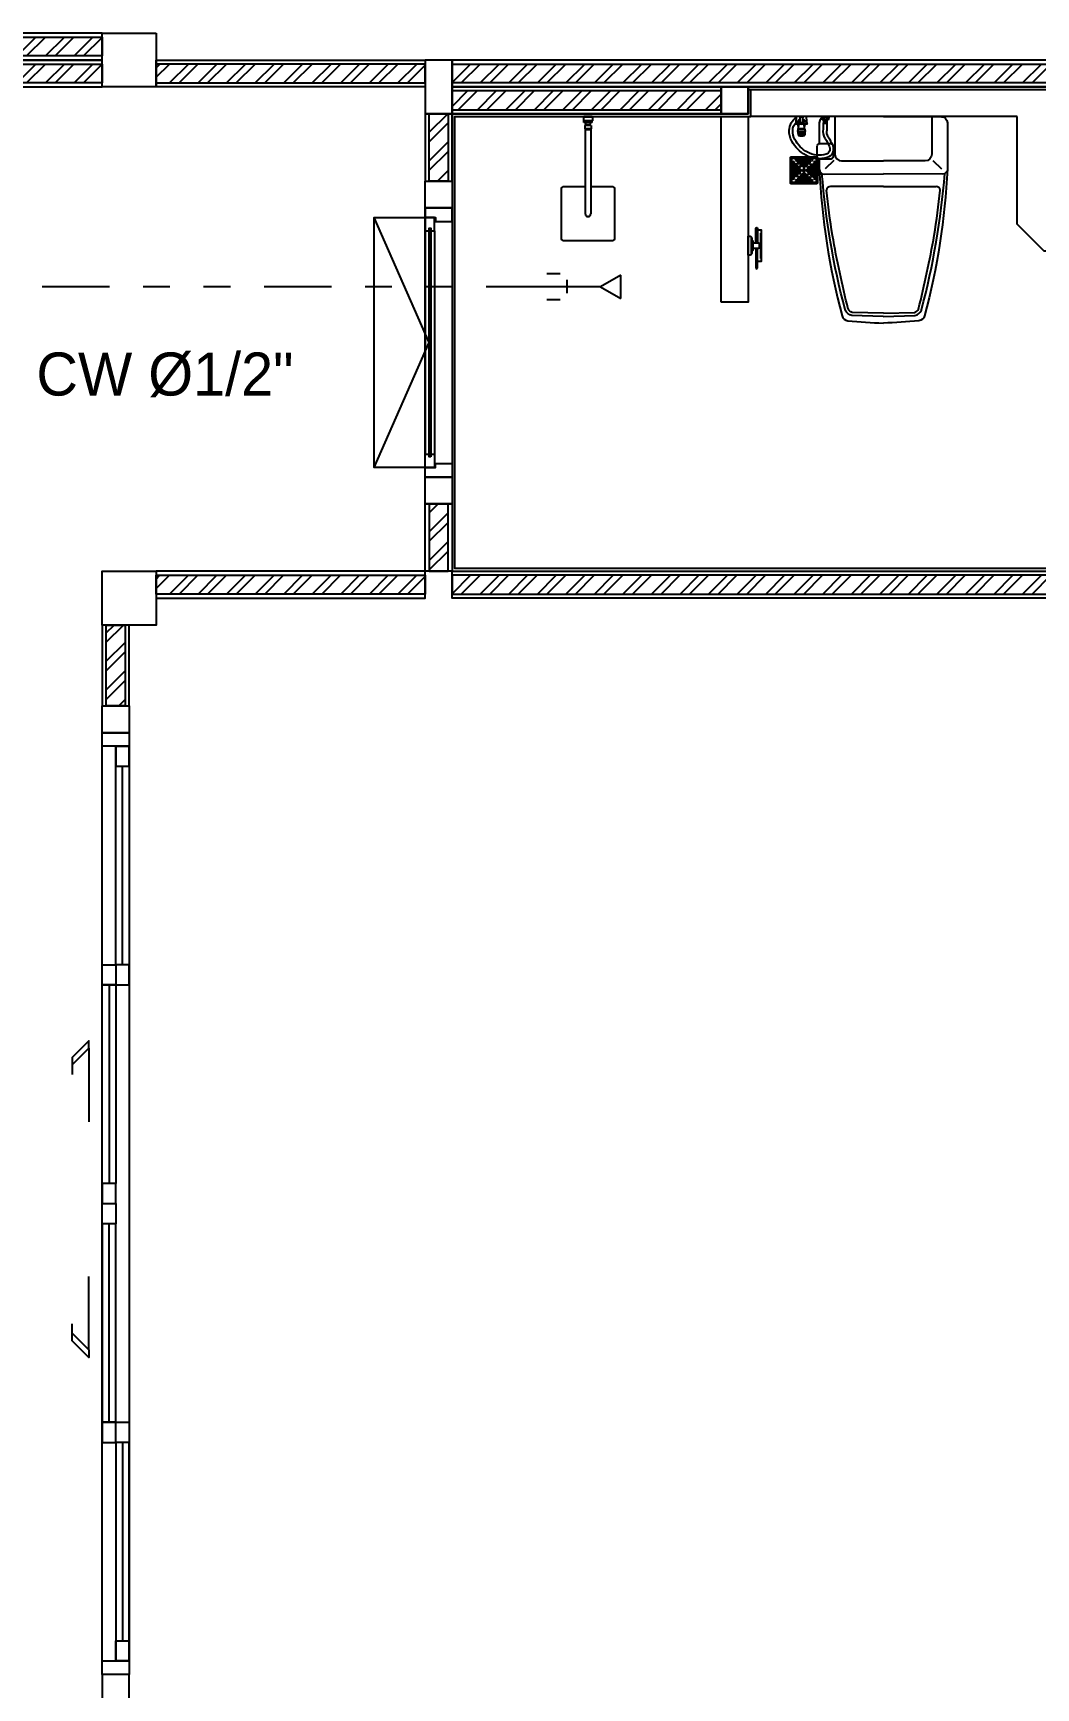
# Model space of a CAD drawing. Header units: inches. Extents: x -1366 to 1207, y -585 to 2554.
# Drawn here: x 724.89 to 728.62, y 2026.58 to 2032.73 of the extents above; entities that cross this region are included whole.
import ezdxf
from ezdxf.enums import TextEntityAlignment as Align

# ---------------------------------------------------------------- set-up
doc = ezdxf.new("R2010")
doc.units = ezdxf.units.IN
doc.header["$MEASUREMENT"] = 0
doc.linetypes.add('DIVIDE2', pattern=[0.625, 0.25, -0.125, 0, -0.125, 0, -0.125])
doc.layers.get('0').update_dxf_attribs({"linetype": 'CONTINUOUS'})
for name, color, linetype in [('COLD WATER PIPE', 3, 'DIVIDE2'), ('COLM', 3, 'CONTINUOUS'), ('Counter', 6, 'CONTINUOUS'), ('SANITARY', 9, 'CONTINUOUS'), ('SN - Sanitary', 144, 'CONTINUOUS'), ('TEXT', 4, 'CONTINUOUS'), ('WALL', 7, 'CONTINUOUS'), ('Wall-1', 6, 'CONTINUOUS'), ('Wall-Tile', 4, 'CONTINUOUS'), ('WALL_HATC', 251, 'CONTINUOUS'), ('WC-DET', 8, 'CONTINUOUS'), ('WC-DET1', 15, 'CONTINUOUS'), ('WC-DET2', 15, 'CONTINUOUS'), ('WC-OUT', 9, 'CONTINUOUS'), ('WC-OUTL', 7, 'CONTINUOUS'), ('WC-SERIAL', 4, 'CONTINUOUS'), ('wind', 7, 'CONTINUOUS')]:
    doc.layers.add(name, color=color, linetype=linetype)
doc.styles.get("Standard").update_dxf_attribs({"font": 'CordiaUPC.ttf'})
doc.styles.add('THAIWIN', font='CordiaUPC.ttf')
pattern_1 = [(224.9969445753096, (710.7676318708225, 2044.94408162449), (0.0530301804106213, -0.053035836616546), []), (224.9969445753096, (710.7322765318727, 2044.944083509892), (0.0530301804106213, -0.053035836616546), [])]

# ---------------------------------------------------------------- blocks, each defined once
blk = doc.blocks.new('VRH_FUVHU-W002AS_100 x100')
at = {"layer": 'SN - Sanitary'}
for points in [[(-48, -50), (48, -50, 0.414213562373095), (50, -48), (50, 48, 0.414213562373095), (48, 50), (-48, 50, 0.414213562373095), (-50, 48), (-50, -48, 0.414213562373095)], [(-40, -47), (40, -47, 0.414213562373095), (47, -40), (47, 40, 0.414213562373095), (40, 47), (-40.00000000000001, 47, 0.414213562373095), (-47.00000000000001, 40), (-47, -40, 0.414213562373095)], [(-40, -45), (40, -45, 0.414213562373095), (45, -40), (45, 40, 0.414213562373095), (40, 45), (-40.00000000000001, 45, 0.414213562373095), (-45.00000000000001, 40), (-45, -40, 0.414213562373095)], [(-27.16785456634489, 17.49613179034714, 0.9999999999999999), (-27.16785456634489, 22.76647637825772), (-37.97569062614775, 22.76647637825772, 0.9999999999999999), (-37.97569062614775, 17.49613179034714)], [(-16.97573283329211, 7.522825035663573, 0.9999999999999999), (-16.97573283329211, 12.79316962357416), (-37.97569062614775, 12.79316962357416, 0.9999999999999999), (-37.97569062614775, 7.522825035663573)], [(-10.83381712265373, -2.635172293955293, 0.9999999999999999), (-10.83381712265373, 2.635172293955293), (-37.97569062614775, 2.635172293955293, 0.9999999999999999), (-37.97569062614775, -2.635172293955293)], [(-17.49613179034714, 27.16785456634489, -0.9999999999999999), (-22.76647637825772, 27.16785456634483), (-22.76647637825772, 37.9756906261477, -0.9999999999999999), (-17.49613179034714, 37.97569062614775)], [(-7.522825035663573, 16.97573283329206, -0.9999999999999999), (-12.79316962357416, 16.97573283329206), (-12.79316962357416, 37.97569062614775, -0.9999999999999999), (-7.522825035663573, 37.97569062614775)], [(2.635172293955293, 10.83381712265373, -0.9999999999999999), (-2.635172293955293, 10.83381712265367), (-2.635172293955293, 37.97569062614775, -0.9999999999999999), (2.635172293955293, 37.97569062614775)], [(7.522825035663573, 16.97573283329206, 0.9999999999999999), (12.79316962357416, 16.97573283329206), (12.79316962357416, 37.97569062614775, 0.9999999999999999), (7.522825035663573, 37.97569062614775)], [(10.83381712265373, -2.635172293955293, -0.9999999999999999), (10.83381712265373, 2.635172293955293), (37.97569062614775, 2.635172293955293, -0.9999999999999999), (37.97569062614775, -2.635172293955293)], [(16.97573283329211, 7.522825035663573, -0.9999999999999999), (16.97573283329211, 12.79316962357416), (37.97569062614775, 12.79316962357416, -0.9999999999999999), (37.97569062614775, 7.522825035663573)], [(17.49613179034714, 27.16785456634489, 0.9999999999999999), (22.76647637825772, 27.16785456634483), (22.76647637825772, 37.9756906261477, 0.9999999999999999), (17.49613179034714, 37.97569062614775)], [(27.16785456634489, 17.49613179034714, -0.9999999999999999), (27.16785456634489, 22.76647637825772), (37.97569062614775, 22.76647637825772, -0.9999999999999999), (37.97569062614775, 17.49613179034714)], [(-16.97573283329211, -7.522825035663573, -0.9999999999999999), (-16.97573283329211, -12.79316962357416), (-37.97569062614775, -12.79316962357416, -0.9999999999999999), (-37.97569062614775, -7.522825035663573)], [(-27.16785456634489, -17.49613179034714, -0.9999999999999999), (-27.16785456634489, -22.76647637825772), (-37.97569062614775, -22.76647637825772, -0.9999999999999999), (-37.97569062614775, -17.49613179034714)], [(-17.49613179034714, -27.16785456634489, 0.9999999999999999), (-22.76647637825772, -27.16785456634483), (-22.76647637825772, -37.9756906261477, 0.9999999999999999), (-17.49613179034714, -37.97569062614775)], [(-7.522825035663573, -16.97573283329206, 0.9999999999999999), (-12.79316962357416, -16.97573283329206), (-12.79316962357416, -37.97569062614775, 0.9999999999999999), (-7.522825035663573, -37.97569062614775)], [(2.635172293955293, -10.83381712265373, 0.9999999999999999), (-2.635172293955293, -10.83381712265367), (-2.635172293955293, -37.97569062614775, 0.9999999999999999), (2.635172293955293, -37.97569062614775)], [(7.522825035663573, -16.97573283329206, -0.9999999999999999), (12.79316962357416, -16.97573283329206), (12.79316962357416, -37.97569062614775, -0.9999999999999999), (7.522825035663573, -37.97569062614775)], [(16.97573283329211, -7.522825035663573, 0.9999999999999999), (16.97573283329211, -12.79316962357416), (37.97569062614775, -12.79316962357416, 0.9999999999999999), (37.97569062614775, -7.522825035663573)], [(17.49613179034714, -27.16785456634489, -0.9999999999999999), (22.76647637825772, -27.16785456634483), (22.76647637825772, -37.9756906261477, -0.9999999999999999), (17.49613179034714, -37.97569062614775)], [(27.16785456634489, -17.49613179034714, 0.9999999999999999), (27.16785456634489, -22.76647637825772), (37.97569062614775, -22.76647637825772, 0.9999999999999999), (37.97569062614775, -17.49613179034714)]]:
    blk.add_lwpolyline(points, format="xyb", close=True, dxfattribs=at)
for points in [[(-47, 40), (-45, 40)], [(-40.00000000000003, 47.00000000000006), (-40, 45.00000000000006)], [(2.01506858167204, 0), (-2.01506858167204, 0)], [(0, -2.01506858167204), (0, 2.01506858167204)], [(40.00000000000003, 47.00000000000006), (40, 45.00000000000006)], [(47, 40), (45, 40)], [(-47, -40), (-45, -40)], [(-40.00000000000003, -47.00000000000003), (-40, -45.00000000000006)], [(40.00000000000003, -47.00000000000003), (40, -45.00000000000006)], [(47, -40), (45, -40)]]:
    blk.add_lwpolyline(points, dxfattribs=at)
for centre, radius in [((-37.97569062614775, 30.00503489224138), 2.635172293955293), ((-30.00503489224138, 37.9756906261477), 2.635172293955293), ((0, 0), 5), ((0, 0), 4), ((30.00503489224138, 37.9756906261477), 2.635172293955293), ((37.97569062614775, 30.00503489224138), 2.635172293955293), ((-37.97569062614775, -30.00503489224138), 2.635172293955293), ((-30.00503489224138, -37.9756906261477), 2.635172293955293), ((30.00503489224138, -37.9756906261477), 2.635172293955293), ((37.97569062614775, -30.00503489224138), 2.635172293955293)]:
    blk.add_circle(centre, radius, dxfattribs=at)
for radius, start, end in [(40.61086292010305, 161.7373567135768, 168.312082013999), (38.90313067597299, 176.3225545661898, 183.6774454338102), (38.90313067597299, 160.801204745155, 168.8398013347606), (40.61086292010305, 145.9026527357768, 154.4801394687375), (35.78999019699813, 175.7775623042276, 184.2224376957724), (35.78999019699813, 159.0562613620572, 167.8663050888454), (38.90313067597299, 144.1822179730475, 153.273263614967), (32.79759380335099, 175.3915164201233, 184.6084835798767), (32.79759380335099, 157.0415012095444, 166.7399426503392), (35.78999019699813, 140.4974208736841, 150.7346185988268), (30.8143920969319, 175.0942115084797, 184.9057884915203), (30.8143920969319, 155.4700622605629, 165.8693686201399), (32.79759380335099, 139.2774614797646, 147.7606173798623), (40.61086292010305, 115.5198605312625, 124.0973472642219), (38.90313067597299, 116.7267363850329, 125.8177820269512), (35.78999019699813, 119.2653814011738, 129.5025791263159), (32.79759380335099, 122.2393826201363, 130.7225385202378), (38.90313067597299, 101.160198665241, 109.1987952548455), (35.78999019699813, 102.1336949111558, 110.9437386379434), (32.79759380335099, 103.260057349662, 112.9584987904541), (30.8143920969319, 104.1306313798617, 114.5299377394349), (40.61086292010305, 101.6879179859994, 108.2626432864232), (35.78999019699813, 85.77756230422611, 94.22243769577389), (32.79759380335099, 85.39151642012311, 94.60848357987689), (30.8143920969319, 85.09421150847987, 94.90578849152014), (38.90313067597299, 86.32255456619133, 93.67744543380869), (35.78999019699813, 69.05626136205657, 77.86630508884417), (32.79759380335099, 67.04150120954591, 76.73994265033804), (30.8143920969319, 65.47006226056509, 75.8693686201383), (38.90313067597299, 70.80120474515454, 78.83980133475904), (40.61086292010305, 71.73735671357684, 78.31208201400062), (40.61086292010305, 55.9026527357781, 64.48013946873748), (38.90313067597299, 54.18221797304879, 63.27326361496705), (35.78999019699813, 50.49742087368411, 60.73461859882617), (32.79759380335099, 49.27746147976224, 57.7606173798637), (32.79759380335099, 32.23938262013767, 40.72253852023547), (35.78999019699813, 29.2653814011732, 39.50257912631591), (30.8143920969319, 14.13063137986013, 24.52993773943707), (32.79759380335099, 13.26005734966076, 22.95849879045559), (30.8143920969319, 355.0942115084797, 4.905788491520265), (38.90313067597299, 26.72673638503295, 35.81778202695254), (32.79759380335099, 355.3915164201233, 4.608483579876753), (35.78999019699813, 12.13369491115458, 20.94373863794284), (40.61086292010305, 25.51986053126252, 34.09734726422325), (35.78999019699813, 355.7775623042276, 4.222437695772387), (38.90313067597299, 11.16019866523936, 19.19879525484493), (40.61086292010305, 11.68791798600097, 18.26264328642316), (38.90313067597299, 356.3225545661898, 3.677445433810205), (40.61086292010305, 191.687917986001, 198.2626432864232), (38.90313067597299, 191.1601986652394, 199.1987952548449), (40.61086292010305, 205.5198605312625, 214.0973472642233), (35.78999019699813, 192.1336949111546, 200.9437386379428), (38.90313067597299, 206.726736385033, 215.8177820269525), (32.79759380335099, 193.2600573496608, 202.9584987904556), (35.78999019699813, 209.2653814011732, 219.5025791263159), (30.8143920969319, 194.1306313798601, 204.529937739437), (32.79759380335099, 212.2393826201377, 220.7225385202355), (35.78999019699813, 230.4974208736841, 240.7346185988262), (38.90313067597299, 234.1822179730488, 243.273263614967), (40.61086292010305, 235.9026527357781, 244.4801394687374), (32.79759380335099, 229.2774614797622, 237.7606173798637), (30.8143920969319, 245.4700622605651, 255.8693686201383), (32.79759380335099, 247.0415012095459, 256.739942650338), (35.78999019699813, 249.0562613620565, 257.8663050888442), (38.90313067597299, 250.8012047451546, 258.839801334759), (40.61086292010305, 251.7373567135768, 258.3120820140006), (30.8143920969319, 265.0942115084798, 274.9057884915201), (32.79759380335099, 265.3915164201231, 274.6084835798769), (35.78999019699813, 265.7775623042261, 274.2224376957739), (38.90313067597299, 266.3225545661913, 273.6774454338087), (30.8143920969319, 284.1306313798617, 294.5299377394349), (32.79759380335099, 283.260057349662, 292.9584987904541), (35.78999019699813, 282.1336949111558, 290.9437386379435), (38.90313067597299, 281.160198665241, 289.1987952548454), (40.61086292010305, 281.6879179859994, 288.2626432864232), (32.79759380335099, 302.2393826201363, 310.7225385202378), (35.78999019699813, 299.2653814011738, 309.5025791263159), (38.90313067597299, 296.726736385033, 305.8177820269512), (40.61086292010305, 295.5198605312626, 304.0973472642219), (32.79759380335099, 319.2774614797645, 327.7606173798623), (35.78999019699813, 320.4974208736841, 330.7346185988268), (30.8143920969319, 335.4700622605629, 345.8693686201399), (32.79759380335099, 337.0415012095444, 346.7399426503392), (38.90313067597299, 324.1822179730475, 333.273263614967), (35.78999019699813, 339.0562613620572, 347.8663050888454), (40.61086292010305, 325.9026527357768, 334.4801394687374), (38.90313067597299, 340.8012047451551, 348.8398013347606), (40.61086292010305, 341.7373567135768, 348.312082013999)]:
    blk.add_arc((0, 0), radius, start, end, dxfattribs=at)
blk = doc.blocks.new('A$C0BD73281')
for p, q in [((48.98821073584259, 6.887543306220323), (23.56198104098439, 6.887543306220323)), ((48.98821073584259, -6.499999959487468), (23.56198104098439, -6.499999959487468))]:
    blk.add_line(p, q)
at = {"layer": 'WC-DET1', "color": 8, "linetype": 'Continuous'}
for p, q in [((21.51803020387888, 108.5523084620945), (3.66270774975419, 107.0544248796068)), ((16.34053001180291, 2.7500000433065), (24.84053000807762, 2.7500000433065)), ((16.34053001180291, 2.250000019557774), (24.84053000807762, 2.250000019557774)), ((16.34053001180291, 0.2500000409781933), (24.84053000807762, 0.2500000409781933)), ((16.34053001180291, -0.2499999827705324), (24.84053000807762, -0.2499999827705324)), ((16.34053001180291, -2.249999961350113), (24.84053000807762, -2.249999961350113)), ((16.34053001180291, -2.749999985098839), (24.84053000807762, -2.749999985098839))]:
    blk.add_line(p, q, dxfattribs=at)
at = {"layer": 'WC-DET1', "color": 8}
for p, q in [((21.88004786148667, 95.35823261830956), (5.127440905198455, 93.32169161643833)), ((21.88004786148667, 81.35823259362951), (5.127440905198455, 83.39477359550074)), ((18.60646880231798, 93.35823258152232), (5.730826873332262, 93.35823258152232)), ((18.60646880231798, 83.35823263041675), (5.730826873332262, 83.35823263041675)), ((39.61951611563563, 99.67504773521796), (21.88004786148667, 95.35823261830956)), ((39.61951611563563, 77.04141747672111), (21.88004786148667, 81.35823259362951)), ((28.85696454904974, 101.6806284897029), (22.47669384814799, 102.8695796849206)), ((28.85696454904974, 75.03583672223613), (22.47669384814799, 73.84688552701846)), ((12.00000010430813, 0), (12.00000010430813, 6.750000000465661)), ((12.00000010430813, 0), (12.00000010430813, -6.750000000465661)), ((16.34053001180291, 2.7500000433065), (16.34053001180291, 5.999999993946403)), ((16.34053001180291, 0.2500000409781933), (16.34053001180291, 2.250000019557774)), ((24.84053000807762, 2.7500000433065), (24.84053000807762, 5.294915521517396)), ((24.84053000807762, 0.2500000409781933), (24.84053000807762, 2.250000019557774)), ((26.34053002111614, -6.499999959487468), (26.34053002111614, 6.500000017695129)), ((16.34053001180291, -2.249999961350113), (16.34053001180291, -0.2499999827705324)), ((16.34053001180291, -5.999999993946403), (16.34053001180291, -2.749999985098839)), ((24.84053000807762, -2.249999961350113), (24.84053000807762, -0.2499999827705324)), ((24.84053000807762, -4.982813610695302), (24.84053000807762, -2.749999985098839))]:
    blk.add_line(p, q, dxfattribs=at)
for points in [[(1, 9.57305717188865, -0.184409464982745), (1.294565439224243, 10.34456914383918, -0.102212879293917), (2.464466094970703, 11.21131878811866, -0.0611482290810618), (3.971455574035645, 11.69699591118842, -0.0474425900762352), (6, 11.88990896660835, -0.0474425900762081), (8.028544425964355, 11.69699591118842, -0.0611482290810303), (9.535533905029297, 11.21131878811866, -0.1022128792939112), (10.70543456077576, 10.34456914383918, -0.1844094649827284), (11, 9.57305717188865, -0.1844094649826951), (10.70543456077576, 8.801545199938118, -0.1022128792938994), (9.535533905029297, 7.934795555658638, -0.061148229081001), (8.028544425964355, 7.449118432588875, -0.0474425900762207), (6, 7.256205377168953, -0.0474425900762207), (3.971455574035645, 7.449118432588875, -0.061148229081001), (2.464466094970703, 7.934795555658638, -0.1022128792938994), (1.294565439224243, 8.801545199938118, -0.1844094649826951)], [(1, -9.57305711787194, 0.184409464982745), (1.294565439224243, -10.34456914942712, 0.102212879293917), (2.464466094970703, -11.2113187937066, 0.0611482290810618), (3.971455574035645, -11.696995976381, 0.0474425900762352), (6, -11.88990897219628, 0.0474425900762081), (8.028544425964355, -11.696995976381, 0.0611482290810303), (9.535533905029297, -11.2113187937066, 0.1022128792939112), (10.70543456077576, -10.34456914942712, 0.1844094649827283), (11, -9.57305711787194, 0.1844094649826951), (10.70543456077576, -8.80154514592141, 0.1022128792938994), (9.535533905029297, -7.934795561246574, 0.0611482290810011), (8.028544425964355, -7.449118378572166, 0.0474425900762207), (6, -7.256205382756889, 0.0474425900762207), (3.971455574035645, -7.449118378572166, 0.061148229081001), (2.464466094970703, -7.934795561246574, 0.1022128792938994), (1.294565439224243, -8.80154514592141, 0.1844094649826951)]]:
    blk.add_lwpolyline(points, format="xyb", close=True, dxfattribs=at)
for points in [[(1, -2.7939677e-09, -0.09564101110875), (1.383017301559448, 1.984052893705666, -0.0972646683415384), (2.464466094970703, 3.651656803674996, -0.0996525219770892), (4.094394207000732, 4.773714301176369, -0.1014093137849994), (6, 5.164222535677254, -0.1014093137850298), (7.905606031417847, 4.773714301176369, -0.0996525219771171), (9.535533905029297, 3.651656803674996, -0.0972646683415252), (10.61698269844055, 1.984052893705666, -0.0956410111087548), (11, -2.7939677e-09)], [(1, -2.7939677e-09, 0.09564101110875), (1.383017301559448, -1.984052839688957, 0.0972646683415384), (2.464466094970703, -3.651656809262931, 0.0996525219770892), (4.094394207000732, -4.77371424715966, 0.1014093137849994), (6, -5.164222600869834, 0.1014093137850298), (7.905606031417847, -4.77371424715966, 0.0996525219771171), (9.535533905029297, -3.651656809262931, 0.0972646683415252), (10.61698269844055, -1.984052839688957, 0.0956410111087548), (11, -2.7939677e-09)]]:
    blk.add_lwpolyline(points, format="xyb", dxfattribs=at)
for centre, start, end in [((5.730826873506885, 88.35823257663287), 90, 180), ((5.730826873506885, 88.35823257663287), 180, 270), ((18.6064688024926, 88.35823257663287), 0, 90), ((18.6064688024926, 88.35823257663287), 270, 0)]:
    blk.add_arc(centre, 5, start, end, dxfattribs=at)
at = {"layer": 'WC-DET1', "color": 8, "linetype": 'Continuous'}
blk.add_arc((26.63661679270444, 69.74178354698233), 2, 265.204683342813, 351.7094239156839, dxfattribs=at)
at = {"layer": 'WC-DET1', "color": 8, "extrusion": (0, 0, -1)}
for centre, major_axis, ratio, start_param, end_param in [((22.47669386863708, 88.35823261458427), (14.62700877400189, 1.044645117711506e-10), 0.991316832035722, 3.524944765426051, 5.079802730474669), ((22.47669386863708, 88.35823261458427), (14.6270087739994, 3.125694376070758e-10), 0.9913168320357085, 1.203382576734155, 2.75824054178222), ((21.88004779815674, 88.35823261458427), (4.714734462219519e-15, -7.000000000004999), 0.5504315738355636, 3.141592653589793, 6.283185307179586), ((24.19110870361328, 88.35823261458427), (4.714734462219519e-15, -7.000000000004999), 0.5504315738355636, 3.141592653589793, 6.283185307179586), ((46.89170837402344, 88.35823261458427), (-8.266092888299683e-15, 13.49999999999777), 0.0976173170449439, 3.414605275912376, 6.010172684856999), ((49.35372757911682, 88.35823261458427), (-8.266092888299683e-15, 13.49999999999777), 0.0976173170449439, 3.414605275912376, 6.010172684856999), ((50.37255573272705, 88.35823261458427), (-8.266092888299683e-15, 13.49999999999777), 0.0976173170449439, 3.414605275912376, 6.010172684856999), ((50.83093929290771, 88.35823261458427), (-8.266092888299683e-15, 13.49999999999777), 0.0976173170449439, 3.414605275912376, 6.010172684856999), ((59.69420909881592, 88.35823261458427), (-8.266092888299683e-15, 13.49999999999777), 0.0976173170449439, 3.414605275912376, 6.010172684856999), ((60.99777245521545, 88.35823261458427), (-8.266092888299683e-15, 13.49999999999777), 0.0976173170449439, 3.414605275912376, 6.010172684856999), ((63.6334400177002, 88.35823261458427), (-8.266092888299683e-15, 13.49999999999777), 0.0976173170449439, 3.414605275912376, 6.010172684856999), ((69.47476506233215, 88.35823261458427), (-8.755935429833522e-15, 13.00000000000522), 0.1602906255387047, 3.141592653589792, 6.283185307179586)]:
    blk.add_ellipse(centre, major_axis=major_axis, ratio=ratio, start_param=start_param, end_param=end_param, dxfattribs=at)
at = {"layer": 'WC-OUTL', "color": 32, "linetype": 'Continuous'}
for p, q in [((0, 71.80855009937659), (0, 104.9079151125625)), ((3.66270774975419, 107.0544248796068), (1.832807203754783, 106.9009145139717)), ((15.80456015653908, 68.64345993380994), (1.832807203754783, 69.81555069796741)), ((26.4694239012897, 67.74878420401365), (15.80456015653908, 68.64345993380994)), ((26.4694239012897, 108.9676810079254), (21.51803020387888, 108.5523084620945)), ((16.34053001180291, 5.999999993946403), (24.84053000807762, 5.999999993946403)), ((16.34053001180291, -5.999999993946403), (24.84053000807762, -5.999999993946403))]:
    blk.add_line(p, q, dxfattribs=at)
at = {"layer": 'WC-OUTL', "color": 32}
for p, q in [((39.61951611563563, 99.67504773521796), (28.85696454904974, 101.6806284897029)), ((39.61951611563563, 77.04141747672111), (28.85696454904974, 75.03583672223613)), ((46.53637600131333, 101.358232612256), (39.61951611563563, 99.67504773521796)), ((46.53637600131333, 75.3582325996831), (39.61951611563563, 77.04141747672111)), ((48.99839521385729, 101.358232612256), (50.47560692764819, 101.358232612256)), ((48.99839521385729, 75.3582325996831), (50.47560692764819, 75.3582325996831)), ((59.33887674473226, 101.358232612256), (60.64244010485709, 101.358232612256)), ((59.33887674473226, 75.3582325996831), (60.64244010485709, 75.3582325996831)), ((63.27810767106712, 101.358232612256), (69.47476509958506, 101.358232612256)), ((63.27810767106712, 75.3582325996831), (69.47476509958506, 75.3582325996831)), ((0, 0), (0, 10.99999999860302)), ((0, 0), (0, -10.99999999860302)), ((12.00000010430813, 6.750000000465661), (12.00000010430813, 10.99999999860302)), ((12.1141707058996, 6.750000000465661), (15.84053016267717, 6.750000000465661)), ((16.34053001180291, 5.999999993946403), (16.34053001180291, 6.250000034924597)), ((26.34053002111614, 6.750000000465661), (24.84053000807762, 5.999999993946403)), ((26.34053002111614, 6.500000017695129), (26.34053002111614, 6.750000000465661)), ((12.00000010430813, -6.750000000465661), (15.84053016267717, -6.750000000465661)), ((12.00000010430813, -6.750000000465661), (12.00000010430813, -10.99999999860302)), ((12.61417055502534, -6.750000000465661), (15.84053016267717, -6.750000000465661)), ((16.34053001180291, -6.249999976716936), (16.34053001180291, -5.999999993946403)), ((26.34053002111614, -6.750000000465661), (24.84053000807762, -5.999999993946403)), ((35.53310316056013, -6.499999959487468), (26.34053002111614, -6.499999959487468)), ((26.34053002111614, -6.750000000465661), (26.34053002111614, -6.499999959487468))]:
    blk.add_line(p, q, dxfattribs=at)
for centre, radius, start, end in [((52.66448622586904, 76.06733002443798), 57.97736063764269, 91.45422521664017, 147.6921008308688), ((53.23997698741732, 53.39813139266334), 80.65386297677682, 61.49732939976875, 91.45422521664017), ((28.6565807184088, 8.126179920276627), 132.1698116270369, 29.2702152519046, 61.49732939976875), ((52.66448622586904, 76.06733002443798), 45.00417246493198, 91.45422521664017, 133.7949292287988), ((47.76738560775993, 100.100386189064), 1.759989352394612, 45.61778288038555, 134.3822171196145), ((47.76738560775993, 76.6160790224094), 1.759989352394612, 225.6177828803856, 314.3822171196145), ((54.90724183636485, 81.97638322575949), 19.88203894267178, 77.12079036212265, 102.8792096378774), ((54.90724183636485, 94.74008198571391), 19.8820389427569, 257.1207903621226, 282.8792096378774), ((53.23997698741732, 53.39813139266334), 67.68067480408422, 61.49732939976875, 91.45422521664017), ((61.96027388813673, 99.87154672830366), 1.98668587197797, 48.44545558025179, 131.5545444197482), ((61.96027388813673, 76.84491848316975), 1.986685871976763, 228.4454555802518, 311.5545444197482), ((28.6565807184088, 8.126179920276627), 119.1966234543271, 29.2702152519046, 61.49732939976875), ((54.72689634206472, 22.73834362835623), 89.31056168874369, 343.0485576814987, 29.2702152519046), ((54.72689634206472, 22.73834362835623), 102.2837498614549, 343.0485576814987, 29.2702152519046), ((6.000000052328687, 1.589285733411089), 11.1607142857149, 57.47959058868816, 122.5204094113118), ((15.84053016285179, 6.250000034691766), 0.5, 0, 90), ((56.59486283565639, -42.26398462220095), 49.53715614228979, 59.22766728149472, 102.0073305519793), ((229.5331079514581, 248.1613882698584), 288.4784261124655, 239.2276672814947, 246.1764830870792), ((6.000000052328687, -1.589285675669089), 11.1607142857149, 237.4795905886881, 302.5204094113118), ((15.84053016285179, -6.249999976949766), 0.5, 270, 0), ((56.59486283565639, -42.26398462220095), 36.5639679695846, 59.22766728149472, 102.0073305519793), ((229.5331079514581, 248.1613882698584), 301.4516142851006, 239.2276672814947, 246.1764830870792), ((121.0703756661969, 2.516571606742218), 32.92686631335197, 246.1764830870792, 343.0485576814987), ((121.0703756661969, 2.516571606742218), 19.95367814064324, 246.1764830870792, 343.0485576814987)]:
    blk.add_arc(centre, radius, start, end, dxfattribs=at)
at = {"layer": 'WC-OUTL', "color": 32, "linetype": 'Continuous'}
for centre, radius, start, end in [((2.000000095169526, 104.9079151123296), 2, 94.79531665718697, 180), ((2.000000095169526, 71.80855009914376), 2, 180, 265.204683342813), ((26.63661679270444, 106.9746816644911), 2, 2.853057845734148, 94.79531665718697), ((26.63661679270444, 69.74178354698233), 2, 351.7094239156839, 357.1469421542658), ((-288.3103468919289, 91.2788427665364), 317.3378334197199, 1.878393093329205, 2.853057845734148), ((-288.3103468919289, 85.437622444937), 317.3378334197199, 357.1469421542658, 358.1216069066708)]:
    blk.add_arc(centre, radius, start, end, dxfattribs=at)
at = {"layer": 'WC-OUTL', "color": 32, "extrusion": (0, 0, -1)}
blk.add_ellipse((69.47476506233215, 88.35823261458427), major_axis=(8.755935429833522e-15, -13.00000000000522), ratio=0.1602906255387047, start_param=3.141592653589793, end_param=6.283185307179587, dxfattribs=at)
blk = doc.blocks.new('C106P')
for points in [[(1.0309909823e-06, 0), (-0.2159989690090177, -0.0009101852929193, 0.4142135623730951), (-0.2379989690090177, -0.0229101852929193), (-0.2379989690090177, -0.1011622856813764, 0.4153208160291074)], [(0, 0), (0.216, -0.0009101852929193, -0.4142135623730951), (0.238, -0.0229101852929193), (0.2379999999999999, -0.1959101852929193, -0.4142135623730951)], [(-0.235767724252547, -0.1589101852929193, -0.4142135623730951), (-0.245767724252547, -0.1489101852929193), (-0.2457677242525469, -0.1109101852929193, -0.4142135623730948), (-0.2357677242525469, -0.1009101852929193)], [(-0.2379989690090176, -0.1586580849044623), (-0.2379989690090176, -0.1959101852929193, 0.4142135623730951)], [(-0.2379989690090176, -0.1959101852929193, 0.053478968437351), (-0.1529989690090177, -0.7409101852929193, 0.3082229810549564), (-0.1319989690090177, -0.7589101852929193, 0.0143005920037154), (5.154954911e-07, -0.767893053207814, 1.437854903382252)], [(0.2379999999999999, -0.1959101852929193, -0.053478968437351), (0.153, -0.7409101852929193, -0.3082229810549564), (0.132, -0.7589101852929193, -0.0143005920037154), (5.154954911e-07, -0.767893053207814, -1.437854903382251)]]:
    blk.add_lwpolyline(points, format="xyb")
at = {"layer": 'WC-DET1'}
for p, q in [((1.0309909823e-06, -0.26), (-0.195919608840029, -0.2599101852929193)), ((0, -0.26), (0.1959206398310113, -0.2599101852929193))]:
    blk.add_line(p, q, dxfattribs=at)
for points in [[(-0.1799989690090177, -0.0009101852929193), (-0.1799989690090177, -0.1399101852929193, 0.4142135623730951), (-0.1549989690090177, -0.1649101852929193), (1.0309909823e-06, -0.165)], [(0.18, -0.0009101852929193), (0.18, -0.1399101852929193, -0.4142135623730951), (0.155, -0.1649101852929193), (0, -0.165)], [(-0.2357677242525469, -0.1009101852929193), (-0.196767724252547, -0.1009101852929193, -0.4142135623730951), (-0.186767724252547, -0.1109101852929193), (-0.186767724252547, -0.1489101852929193, -0.4142135623730951), (-0.196767724252547, -0.1589101852929193), (-0.235767724252547, -0.1589101852929193, -0.4142135623730951)], [(-1.2449446717e-06, -0.7314185996718672), (-0.1160721586084696, -0.7280752424374657, -0.2341816469781681), (-0.1306295623889625, -0.7159772844560077, -0.0177948777049775), (-0.1888533156373543, -0.4427086877991031, -0.0148844443494833), (-0.2111221396313847, -0.2740432453858386, -0.0203757523379521)], [(2.2759356539e-06, -0.7314185996718672), (0.1160731895994519, -0.7280752424374657, 0.2341816469781681), (0.1306305933799448, -0.7159772844560077, 0.0177948777049775), (0.1888543466283366, -0.4427086877991031, 0.0148844443494833), (0.211123170622367, -0.2740432453858386, 0.0203757523379521)]]:
    blk.add_lwpolyline(points, format="xyb", dxfattribs=at)
at = {"layer": 'WC-DET1', "color": 7}
for points in [[(-0.2379989690090176, -0.1959101852929193, 0.4142135623730951), (-0.2199989690090176, -0.2139101852929193), (5.154954911e-07, -0.213)], [(0.2379999999999999, -0.1959101852929193, -0.4142135623730951), (0.2199999999999999, -0.2139101852929193), (5.154954911e-07, -0.213)]]:
    blk.add_lwpolyline(points, format="xyb", dxfattribs=at)
at = {"layer": 'WC-DET1'}
for centre, start, end in [((-0.1960664574688856, -0.2749952194484766), 89.44225907535512, 176.3819919227077), ((0.1960674884598679, -0.2749952194484766), 3.618008077292336, 90.55774092464488)]:
    blk.add_arc(centre, 0.0150857489039864, start, end, dxfattribs=at)
at = {"layer": 'WC-DET2'}
for points in [[(-0.1839989690090177, -0.1639101852929193), (-0.2159989690090177, -0.1939101852929193)], [(0.184, -0.1639101852929193), (0.216, -0.1939101852929193)]]:
    blk.add_lwpolyline(points, dxfattribs=at)
for points in [[(-0.0001218091629877, -0.7427745186785912), (-0.1173260411527535, -0.7394191291605856, -0.2543233349680017), (-0.1414330290925362, -0.7195853842203189, -6.3830748023e-05), (-0.1416774958737706, -0.7186101154926497, -0.0448699905656672), (-0.2281550551685826, -0.2119563143762523)], [(0.00012284015397, -0.7427745186785912), (0.1173270721437358, -0.7394191291605856, 0.2543233349680017), (0.1414340600835185, -0.7195853842203189, 6.3830748023e-05), (0.1416785268647529, -0.7186101154926497, 0.0448699905656672), (0.2281560861595649, -0.2119563143762523)]]:
    blk.add_lwpolyline(points, format="xyb", dxfattribs=at)
at = {"layer": 'WC-SERIAL', "flags": 8}
blk.add_attdef('C106', text='', height=0.05, dxfattribs=at).set_placement((-0.007, -0.0689101852929193), align=Align.MIDDLE)
blk = doc.blocks.new('PM753P')
at = {"layer": 'WC-DET'}
for points in [[(-0.061, -0.029), (-0.061, -0.035)], [(-0.0595, -0.029), (-0.0595, -0.035)], [(-0.048, -0.047), (0.047, -0.047)], [(-0.0432976107272254, -0.0485), (0.0417425668072313, -0.0485)], [(-0.0362424936599984, -0.029), (-0.0362424936599984, -0.035)], [(0.03, -0.0109999999999999), (-0.03, -0.0109999999999999)], [(-0.02, -0.0139999999999999), (0.02, -0.0139999999999999)], [(0.0352317941165917, -0.029), (0.0352317941165917, -0.035)]]:
    blk.add_lwpolyline(points, dxfattribs=at)
at = {"layer": 'WC-OUT'}
blk.add_lwpolyline([(0.02, -0.0145), (0.02, -0.0154999999999998, -0.4142135623730951), (0.0185, -0.0169999999999999), (-0.0185, -0.0169999999999999, -0.4142135623730951), (-0.02, -0.0154999999999998), (-0.02, -0.0145, 0.4142135623730951), (-0.0204999999999999, -0.0139999999999999), (-0.0285, -0.0139999999999999, -0.4142135623730951), (-0.03, -0.0125), (-0.03, -0.0115, 0.4142135623730973), (-0.0304999999999999, -0.0109999999999999), (-0.032, -0.0109999999999999, -0.4142135623730951), (-0.035, -0.008), (-0.035, 1e-16), (0.035, 1e-16), (0.035, -0.008, -0.4142135623731015), (0.032, -0.0109999999999999), (0.0305, -0.0109999999999999, 0.4142135623730951), (0.03, -0.0114999999999998), (0.03, -0.0125, -0.4142135623730951), (0.0285, -0.0139999999999999), (0.0205, -0.0139999999999999, 0.4142135623730951)], format="xyb", close=True, dxfattribs=at)
for points in [[(-0.011, -0.0289999999999999), (-0.083, -0.0289999999999999, 0.9999999705492818), (-0.083, -0.0349999999999999), (-0.011, -0.0349999999999999)], [(0.011, -0.0169999999999999), (0.011, -0.0389999999999999, -0.1818181818181812), (-0.011, -0.0389999999999999), (-0.011, -0.0169999999999999)], [(0.011, -0.0289999999999999), (0.064, -0.0289999999999999, -0.9999999705492818), (0.064, -0.0349999999999999), (0.011, -0.0349999999999999)]]:
    blk.add_lwpolyline(points, format="xyb", dxfattribs=at)
blk.add_lwpolyline([(-0.058, -0.035), (-0.058, -0.05), (0.057, -0.05), (0.057, -0.035)], dxfattribs=at)
blk.add_arc((-0.0827812566828428, -0.0318620091079737), 0.0028716502099702, 265.7151114807709, 94.6963102614544, dxfattribs=at)
at = {"layer": 'WC-SERIAL', "flags": 8}
blk.add_attdef('PM753', text='', height=0.03, dxfattribs=at).set_placement((0.007, -0.1009), align=Align.MIDDLE)
blk = doc.blocks.new('CT002P')
at = {"layer": 'WC-DET1'}
for p, q in [((-0.0158786781794333, 0), (-0.0158786781794333, -0.0024812499996187)), ((0.0158786781794333, 0), (-0.0158786781794333, 0)), ((0.0158786781794333, 0), (0.0158786781794333, -0.0024812499996187)), ((-0.0168725000003178, -0.0024763425517449), (-0.0168725000003178, -0.0163713425517926)), ((-0.0161281250002503, -0.0024763425517449), (-0.0168725000003178, -0.0024763425517449)), ((0.0168724999994083, -0.0163713425517926), (-0.0168725000003178, -0.0163713425517926)), ((0.0168724999994083, -0.0024812499996187), (-0.0160572563950154, -0.0024812499996187)), ((-0.0158800000003794, -0.0223263425514233), (-0.0158800000003794, -0.0163713425517926)), ((0.0158799999999246, -0.0223263425514233), (-0.0158800000003794, -0.0223263425514233)), ((0.0114137499995195, -0.033878402227856), (-0.0114137499999742, -0.033878402227856)), ((-0.0114137499999742, -0.033878402227856), (-0.0114137499999742, -0.0452921522278302)), ((-0.0114137500013385, -0.045292152230104), (-0.0109175000006871, -0.0457884022289363)), ((-0.0114137499999742, -0.0452921522278302), (-0.0109175000015966, -0.0457884022289363)), ((0.011413750000429, -0.045292152230104), (-0.0114137499999742, -0.0452921522278302)), ((0.0109174999997776, -0.0457884022289363), (-0.0109175000015966, -0.0457884022289363)), ((-0.0102227500010486, -0.0457884022289363), (-0.0102226776198222, -0.3611554835464403)), ((-0.0102227500010486, -0.0477734022288132), (-0.0092456337506519, -0.0467962859784166)), ((0.0102227499992296, -0.0477734022288132), (-0.0102227500010486, -0.0477734022288132)), ((-0.0102227500010486, -0.0487659022282969), (0.0102227499992296, -0.0487659022282969)), ((-0.0099250000002939, -0.0299084022271927), (-0.0099250000002939, -0.033878402227856)), ((-0.0099250000002939, -0.0299084022271927), (0.0099249999993845, -0.0299084022271927)), ((-0.0092456337506519, -0.0467962859784166), (-0.0092456337506519, -0.0457884022289363)), ((0.0092456337488329, -0.0467962859784166), (-0.0092456337506519, -0.0467962859784166)), ((-0.0074437499988562, -0.0275758102134205), (-0.0074437499988562, -0.0289159022281638)), ((0.0074437500006752, -0.0275758102134205), (0.0074437500006752, -0.0289159022281638)), ((0.0092456337488329, -0.0467962859784166), (0.0092456337488329, -0.0457884022289363)), ((0.0102227499992296, -0.0477734022288132), (0.0092456337488329, -0.0467962859784166)), ((0.0099249999993845, -0.033878402227856), (0.0099249999993845, -0.0299084022271927)), ((0.0102227499992296, -0.0457884022289363), (0.0102228223804559, -0.3611554788539024)), ((0.0114137499995195, -0.0452921522278302), (0.0109175000011419, -0.0457884022289363)), ((0.011413750000429, -0.045292152230104), (0.0109174999997776, -0.0457884022289363)), ((0.0114137499995195, -0.033878402227856), (0.0114137499995195, -0.0452921522278302)), ((0.0158799999999246, -0.0223263425514233), (0.0158799999999246, -0.0163713425517926)), ((0.0168724999994083, -0.0024763425517449), (0.0168724999994083, -0.0163713425517926))]:
    blk.add_line(p, q, dxfattribs=at)
blk.add_lwpolyline([(-0.0102227005712443, -0.2611554812001713), (-0.089999927619683, -0.2611554812001713, 0.414213562373095), (-0.0999999276196828, -0.2711554812001711), (-0.0999999276196828, -0.4511554812001717, 0.414213562373095), (-0.089999927619683, -0.4611554812001715), (0.0900000723803167, -0.4611554812001715, 0.414213562373095), (0.1000000723803165, -0.4511554812001717), (0.1000000723803165, -0.2711554812001711, 0.414213562373095), (0.0900000723803167, -0.2611554812001713), (0.0102227994290356, -0.2611554812001713)], format="xyb", dxfattribs=at)
for centre, radius, start, end in [((-1.819e-12, -0.0160546848474041), 0.0129025000000026, 209.083308700778, 230.7035197609168), ((-0.0084362500006137, -0.0289159022281638), 0.0009924999989872, 270, 0), ((-0.0094287499987331, -0.0275758102134205), 0.001985, 0, 50.70351976066596), ((0.0094287500005521, -0.0275758102134205), 0.0019850000000001, 129.296480239334, 180), ((0.0084362500001589, -0.0289159022281638), 0.0009924999989854, 180, 270), ((9.095e-13, -0.0160546848474041), 0.0129025000000008, 309.2964802390894, 330.9166912992216), ((7.23803169e-08, -0.3611554812001714), 0.0102227500001388, 180.0000131502099, 1.31502099563e-05)]:
    blk.add_arc(centre, radius, start, end, dxfattribs=at)
blk = doc.blocks.new('_DatumBlank')
at = {"layer": 'COLD WATER PIPE', "lineweight": -2}
blk.add_lwpolyline([(-1, 0), (0, -0.57735027), (0, 0.57735027)], close=True, dxfattribs=at)

msp = doc.modelspace()

# ---------------------------------------------------------------- hatches: boundary and pattern name
at = {"layer": 'WALL_HATC'}
h = msp.add_hatch(dxfattribs=at)
h.set_pattern_fill('ANSI32', color=256, scale=0.2, angle=0.0030460634859702, style=0)
h.set_pattern_definition([(224.9969352141067, (710.5676042650612, 2041.044080052507), (0.0530301717454234, -0.0530358452808183), []), (224.9969352141067, (710.5322489261117, 2041.044081943685), (0.0530301717454234, -0.0530358452808183), [])])
h.paths.add_polyline_path([(724.3515086867066, 2032.718160887036), (725.1514841424632, 2032.718160434888), (725.1514841310265, 2032.648160779093), (724.3515086867066, 2032.648161231018)])
h = msp.add_hatch(dxfattribs=at)
h.set_pattern_fill('ANSI32', color=256, scale=0.2, angle=0.0030460634859702, style=0)
h.set_pattern_definition([(224.9969352141067, (710.5676042813997, 2040.944080052279), (0.0530301717454234, -0.0530358452808183), []), (224.9969352141067, (710.5322489424501, 2040.944081943457), (0.0530301717454234, -0.0530358452808183), [])])
h.paths.add_polyline_path([(724.3515087030449, 2032.618160886808), (725.1514841588017, 2032.61816043466), (725.151484147365, 2032.548160778865), (724.3515087030449, 2032.54816123079)])
h = msp.add_hatch(dxfattribs=at)
h.set_pattern_fill('ANSI32', color=256, scale=0.2, angle=0.0030554246888252, style=0)
h.set_pattern_definition([(224.9969445753096, (710.4676335841008, 2044.944079537753), (0.0530301804106213, -0.053035836616546), []), (224.9969445753096, (710.432278245151, 2044.944081423154), (0.0530301804106213, -0.053035836616546), [])])
h.paths.add_polyline_path([(725.3514841565956, 2032.548163575847), (726.3514813089294, 2032.548162554369), (726.3514813089294, 2032.618160037548), (725.3514841565956, 2032.618161059027)])
h = msp.add_hatch(dxfattribs=at)
h.set_pattern_fill('ANSI32', color=256, scale=0.1999999999999999, angle=179.9969445753112, style=0)
h.set_pattern_definition([(224.9969445753096, (710.6676335841007, 2044.944079537753), (0.0530301804106213, -0.053035836616546), []), (224.9969445753096, (710.6322782451509, 2044.944081423154), (0.0530301804106213, -0.053035836616546), [])])
h.paths.add_polyline_path([(729.6514841332336, 2032.548163575847), (726.4514857999867, 2032.548162554369), (726.4514857999867, 2032.618160037548), (729.6514841332336, 2032.618161059027)])
h = msp.add_hatch(dxfattribs=at)
h.set_pattern_fill('ANSI32', color=256, scale=0.2, angle=0.0076413680048337, style=0)
h.set_pattern_definition([(45.00764136800459, (742.8405433003587, 2037.71540131208), (-0.05304008097223, 0.0530259352624665), []), (45.00764136800459, (742.8758986390443, 2037.715406027317), (-0.05304008097223, 0.0530259352624665), [])])
h.paths.add_polyline_path([(726.4514895028518, 2032.448166919965), (727.4514835762634, 2032.448160196424), (727.4514835762634, 2032.518157679733), (726.451486490849, 2032.518176937573)])
h = msp.add_hatch(dxfattribs=at)
h.set_pattern_fill('ANSI32', color=256, scale=0.2, angle=0.0030554246888252, style=0)
h.set_pattern_definition(pattern_1)
h.paths.add_polyline_path([(726.4364934310761, 2032.433163798765), (726.4364824607462, 2032.183143563612), (726.3664849774373, 2032.183143563612), (726.3664824316755, 2032.433162454275)])
h = msp.add_hatch(dxfattribs=at)
h.set_pattern_fill('ANSI32', color=256, scale=0.2, angle=0.0030554246888252, style=0)
h.set_pattern_definition(pattern_1)
h.paths.add_polyline_path([(726.4364934493201, 2030.733163145764), (726.4364824607462, 2030.983168236375), (726.3664849774373, 2030.983156900178), (726.3664834317117, 2030.733163145764)])
h = msp.add_hatch(dxfattribs=at)
h.set_pattern_fill('ANSI32', color=256, scale=0.1999999999999999, angle=179.9969445753112, style=0)
h.set_pattern_definition([(224.9969445753096, (710.4676335841007, 2043.044079537753), (0.0530301804106213, -0.053035836616546), []), (224.9969445753096, (710.432278245151, 2043.044081423154), (0.0530301804106213, -0.053035836616546), [])])
h.paths.add_polyline_path([(726.3514824199553, 2030.648165662584), (725.3514841449149, 2030.648161059027), (725.3514841449149, 2030.718158542206), (726.3514824199553, 2030.718163145764)])
h = msp.add_hatch(dxfattribs=at)
h.set_pattern_fill('ANSI32', color=256, scale=0.2, angle=0.0030554246888252, style=0)
h.set_pattern_definition([(224.9969445753096, (710.6676335841007, 2043.044079537753), (0.0530301804106213, -0.053035836616546), []), (224.9969445753096, (710.6322782451509, 2043.044081423154), (0.0530301804106213, -0.053035836616546), [])])
h.paths.add_polyline_path([(726.4514824433165, 2030.648165662584), (729.6514841449142, 2030.648161059027), (729.6514841449142, 2030.718158542206), (726.4514824433165, 2030.718163145764)])
h = msp.add_hatch(dxfattribs=at)
h.set_pattern_fill('ANSI32', color=256, scale=0.2, angle=0.0030554246905173, style=0)
h.set_pattern_definition([(224.9969445753095, (689.9459540706561, 2037.252340790926), (0.0530301804106212, -0.0530358366165461), []), (224.9969445753095, (689.9105987317063, 2037.252342676327), (0.0530301804106212, -0.0530358366165461), [])])
h.paths.add_polyline_path([(725.2364816280937, 2030.533161059027), (725.2364854066203, 2030.23316563359), (725.1664879234406, 2030.23316563359), (725.1664841449251, 2030.533161059027)])

# ---------------------------------------------------------------- linework, layer by layer
at = {"layer": 'COLD WATER PIPE'}
for p, q in [((726.8531067626561, 2031.838196218633), (726.803106762655, 2031.838196218634)), ((726.8781067626412, 2031.816222519796), (726.8781067626403, 2031.766222519797)), ((726.8531067626543, 2031.742243756006), (726.8031067626532, 2031.742243756007))]:
    msp.add_line(p, q, dxfattribs=at)
for points in [[(726.8281067626415, 2031.79021998732), (723.403026777704, 2031.79021998732)], [(727.0031067626408, 2031.790219987315), (726.8281067626415, 2031.79021998732)]]:
    msp.add_lwpolyline(points, dxfattribs=at)
at = {"layer": 'COLM'}
for points in [[(725.3514841449149, 2032.733161059026), (725.3514841449149, 2032.533161059027), (725.1514841449142, 2032.533161059027), (725.1514841449142, 2032.733161059026)], [(725.3514841449149, 2030.733161059026), (725.3514841449149, 2030.533161059027), (725.1514841449142, 2030.533161059027), (725.1514841449141, 2030.733161059026)]]:
    msp.add_lwpolyline(points, close=True, dxfattribs=at)
at = {"layer": 'Counter'}
msp.add_lwpolyline([(727.5514835899639, 2032.523156888347), (729.7414813380565, 2032.523147723075), (729.7414813380565, 2031.92316700471), (728.6514777139448, 2031.923166905465), (728.5514777139449, 2032.023166905465), (728.5514777139449, 2032.423151118168)], dxfattribs=at)
at = {"layer": 'WALL'}
for points in [[(725.1514841449142, 2032.733161059026), (724.3515086867066, 2032.733161059026), (724.3515086867066, 2032.633161059028), (725.1514841285758, 2032.633161059254)], [(725.1514841612526, 2032.633161058799), (724.3515087030449, 2032.633161058799), (724.3515087030449, 2032.5331610588), (725.1514841449142, 2032.533161059027)], [(725.3514841449149, 2032.633161059027), (726.3514813089294, 2032.633162554368), (726.3514813089294, 2032.533162554368), (725.3514841449149, 2032.533161059027)], [(726.3514835544584, 2032.63315897229), (726.3514824316369, 2032.43315897229), (726.4514824316364, 2032.43315897229), (726.4514835544578, 2032.63315897229)], [(729.6514841449142, 2032.633161059027), (726.4514857999867, 2032.633162554368), (726.4514857999867, 2032.533162554368), (729.6514841449142, 2032.533161059027)], [(726.4514901558649, 2032.433182092878), (727.4514835762634, 2032.433182092878), (727.4514835762634, 2032.533161225571), (726.4514901558649, 2032.533161225571)], [(727.5514835899639, 2032.433170512412), (727.5514835899639, 2032.533170512413), (727.4514835762634, 2032.533166468069), (727.4514835762634, 2032.433166468068)], [(726.351482431636, 2032.433163145764), (726.3514814315998, 2032.183143563612), (726.45148143151, 2032.183143563612), (726.4514824316364, 2032.433163145764)], [(726.4514814315997, 2032.083143563612), (726.3514936893165, 2032.083143563612), (726.3514814315998, 2032.183143563612), (726.4514814315999, 2032.183143563612)], [(726.4514814315999, 2030.983156900178), (726.3514814315998, 2030.983156900178), (726.3514691738831, 2031.083156900178), (726.4514814315997, 2031.083156900178)], [(726.351482431636, 2030.733163145764), (726.3514814315998, 2030.983156900178), (726.4514814315999, 2030.983156900178), (726.4514824316359, 2030.733163145764)], [(726.351482431636, 2030.733163145764), (725.3514841449149, 2030.733161059026), (725.3514841449149, 2030.633161059027), (726.351482431636, 2030.633163145764)], [(726.4514824316359, 2030.733163145764), (729.6514841449142, 2030.733161059026), (729.6514841449142, 2030.633161059027), (726.4514824316359, 2030.633163145764)], [(725.1514841449142, 2030.533161059027), (725.1514854066206, 2030.23316563359), (725.2514854066206, 2030.23316563359), (725.2514841449142, 2030.533161059027)], [(725.1514854066206, 2030.23316563359), (725.2514854066206, 2030.23316563359), (725.2514854066205, 2030.13316563359), (725.1514854066206, 2030.13316563359)], [(725.1514854066206, 2026.533165469328), (725.2514854066206, 2026.533165469328), (725.2514854066206, 2026.633165469328), (725.1514854066206, 2026.633165469328)]]:
    msp.add_lwpolyline(points, close=True, dxfattribs=at)
at = {"layer": 'Wall-1'}
msp.add_lwpolyline([(728.5514777139449, 2032.423151118168), (727.5614835979432, 2032.423164464053), (727.5614835979432, 2032.523164464052), (728.5514777139449, 2032.523151118167), (728.5514777139449, 2032.52314762383)], dxfattribs=at)
msp.add_lwpolyline([(727.4514847065209, 2031.733148947331), (727.45148342881, 2032.423158628558), (727.551483428672, 2032.423171965261), (727.551484706383, 2031.733162284034)], close=True, dxfattribs=at)
at = {"layer": 'Wall-Tile'}
msp.add_lwpolyline([(729.7514835835618, 2030.743150026317), (726.461482434044, 2030.743163145764), (726.4614901534569, 2032.423182073598), (727.5614836059225, 2032.423164329014), (727.5614835899639, 2032.523164329013), (729.741481363074, 2032.523156828416), (729.7414835835617, 2031.633150013843), (729.7514835835617, 2031.633150038792), (729.7514813381244, 2032.533156809135), (727.5514835899639, 2032.533170512413), (727.5514836677687, 2032.433170512422), (726.4514901558649, 2032.433182092878), (726.4514824316359, 2030.733163145764), (729.7514774543276, 2030.733150026317), (729.7514835835618, 2030.743150026317)], dxfattribs=at)
at = {"layer": 'WALL_HATC'}
for points in [[(724.3515086867066, 2032.718160887036), (725.1514841424632, 2032.718160434888), (725.1514841310265, 2032.648160779093), (724.3515086867066, 2032.648161231018), (724.3515086867066, 2032.718160887036)], [(724.3515087030449, 2032.618160886808), (725.1514841588017, 2032.61816043466), (725.151484147365, 2032.548160778865), (724.3515087030449, 2032.54816123079), (724.3515087030449, 2032.618160886808)]]:
    msp.add_lwpolyline(points, dxfattribs=at)
for points in [[(725.3514841565956, 2032.548163575847), (726.3514813089294, 2032.548162554369), (726.3514813089294, 2032.618160037548), (725.3514841565956, 2032.618161059027)], [(729.6514841332336, 2032.548163575847), (726.4514857999867, 2032.548162554369), (726.4514857999867, 2032.618160037548), (729.6514841332336, 2032.618161059027)], [(726.4514895028518, 2032.448166919965), (727.4514835762634, 2032.448160196424), (727.4514835762634, 2032.518157679733), (726.451486490849, 2032.518176937573)], [(726.4364934310761, 2032.433163798765), (726.4364824607462, 2032.183143563612), (726.3664849774373, 2032.183143563612), (726.3664824316755, 2032.433162454275)], [(726.4364934493201, 2030.733163145764), (726.4364824607462, 2030.983168236375), (726.3664849774373, 2030.983156900178), (726.3664834317117, 2030.733163145764)], [(726.3514824199553, 2030.648165662584), (725.3514841449149, 2030.648161059027), (725.3514841449149, 2030.718158542206), (726.3514824199553, 2030.718163145764)], [(726.4514824433165, 2030.648165662584), (729.6514841449142, 2030.648161059027), (729.6514841449142, 2030.718158542206), (726.4514824433165, 2030.718163145764)], [(725.2364816280937, 2030.533161059027), (725.2364854066203, 2030.23316563359), (725.1664879234406, 2030.23316563359), (725.1664841449251, 2030.533161059027)]]:
    msp.add_lwpolyline(points, close=True, dxfattribs=at)
at = {"layer": 'wind', "color": 8, "linetype": 'Continuous'}
for p, q in [((726.3514814315994, 2031.998143563907), (726.3514814315994, 2031.168156862274)), ((726.3864814315992, 2031.998143563612), (726.3864814316001, 2031.168156961736))]:
    msp.add_line(p, q, dxfattribs=at)
at = {"layer": 'wind'}
for p, q in [((725.2264908740153, 2029.27066561303), (725.2264852008449, 2030.008165429584)), ((725.1764907918841, 2029.195665489834), (725.1764922467173, 2028.458165675302)), ((725.1764867943086, 2027.57066561303), (725.1764922467173, 2028.30816542891)), ((725.1764867943086, 2027.57066561303), (725.1764922467173, 2028.30816542891)), ((725.2264868764397, 2027.495665489834), (725.2264853655556, 2026.758165674682))]:
    msp.add_line(p, q, dxfattribs=at)
at = {"layer": 'wind', "color": 8}
for p, q in [((725.1014846818077, 2028.960113542879), (725.1014846818077, 2028.687294699195)), ((725.1014846818077, 2027.839200620425), (725.1014846818077, 2028.112019464109)), ((725.1014846818077, 2027.839200620425), (725.1014846818077, 2028.112019464109))]:
    msp.add_line(p, q, dxfattribs=at)
at = {"layer": 'wind'}
for points in [[(726.3514814315994, 2032.083143563612), (726.3514814315994, 2032.048143563612), (726.3894815049042, 2032.048143563612), (726.38948153632, 2032.033143563612), (726.4514814315999, 2032.033143563612), (726.4514814315997, 2032.083143563612)], [(726.3514814315994, 2032.048143563609), (726.3514814315994, 2031.998143563838), (726.3864814315992, 2031.998143563612), (726.3864814316001, 2032.048143563612)], [(726.3514814446788, 2031.118156898128), (726.3514814315994, 2031.168156862274), (726.3864814316001, 2031.168156961736), (726.3864814314655, 2031.118156961736)], [(726.3514814315994, 2031.083156898129), (726.3514814446788, 2031.118156898128), (726.3894813321384, 2031.118156898907), (726.3894812895131, 2031.133156898907), (726.4514812895103, 2031.133157075097), (726.4514814315988, 2031.083156900178)], [(725.1514919331782, 2030.083165551432), (725.1514920974403, 2030.133165634965), (725.2514920974404, 2030.133165633563), (725.2514920974404, 2030.083165551432)], [(725.2014851597789, 2030.083165552781), (725.2014851597788, 2030.008165429584), (725.2514852419099, 2030.008165429584), (725.2514852419101, 2030.083165552781)], [(725.2014908329493, 2029.27066561303), (725.2014908329493, 2029.195665489834), (725.1514907508181, 2029.195665489834), (725.1514907508181, 2029.27066561303)], [(725.2014908329493, 2029.27066561303), (725.2014908329493, 2029.195665489834), (725.2514909150805, 2029.195665489834), (725.2514909150805, 2029.27066561303)], [(725.2014922877825, 2028.383165552106), (725.2014922877825, 2028.458165675302), (725.1514922056513, 2028.458165675302), (725.1514922056513, 2028.383165552106)], [(725.2014922877825, 2028.383165552106), (725.2014922877825, 2028.458165675302), (725.1514922056513, 2028.458165675302), (725.1514922056513, 2028.383165552106)], [(725.2014922877823, 2028.383165552106), (725.2014922877825, 2028.30816542891), (725.1514922056513, 2028.30816542891), (725.1514922056513, 2028.383165552106)], [(725.2014922877823, 2028.383165552106), (725.2014922877825, 2028.30816542891), (725.1514922056513, 2028.30816542891), (725.1514922056513, 2028.383165552106)], [(725.2014868353737, 2027.495665489834), (725.2014868353738, 2027.57066561303), (725.1514867532426, 2027.57066561303), (725.1514867532426, 2027.495665489834)], [(725.2014868353737, 2027.495665489834), (725.2014868353738, 2027.57066561303), (725.251486917505, 2027.57066561303), (725.2514869175048, 2027.495665489834)], [(725.2014853244896, 2026.683165551485), (725.2014853244896, 2026.758165674682), (725.2514854066208, 2026.758165674682), (725.2514854066208, 2026.683165551485)], [(725.1514854066204, 2026.633165469301), (725.1514854066205, 2026.683165551432), (725.2514854066208, 2026.683165551485), (725.2514854066208, 2026.633165469354)]]:
    msp.add_lwpolyline(points, close=True, dxfattribs=at)
at = {"layer": 'wind', "color": 8, "linetype": 'Continuous'}
msp.add_lwpolyline([(726.4514814315997, 2032.083143563612), (726.4514814315988, 2031.083156900178), (726.3514814315994, 2031.083156898129), (726.3514814315994, 2032.083143563612)], close=True, dxfattribs=at)
msp.add_lwpolyline([(726.3514814446788, 2031.118156898128), (726.1613793514324, 2031.118156743115), (726.1613812653903, 2032.048143237367), (726.3514817730219, 2032.048143563612)], dxfattribs=at)
at = {"layer": 'wind', "color": 251, "linetype": 'Continuous'}
msp.add_lwpolyline([(726.1613793514324, 2031.118156743115), (726.3659819385393, 2031.583150255402), (726.1613812653903, 2032.048143237367)], dxfattribs=at)
at = {"layer": 'wind', "color": 6}
msp.add_lwpolyline([(726.3719812648241, 2031.158156928682), (726.3659812647719, 2031.158156916115), (726.3659826123065, 2032.008143594688), (726.3719826123597, 2032.008143607254)], close=True, dxfattribs=at)
at = {"layer": 'wind', "color": 8}
for points in [[(725.1514854066204, 2026.633165469301), (725.1514920974403, 2030.133165634965), (725.2514920974404, 2030.133165633563), (725.2514854066208, 2026.633165469354)], [(725.1514854066204, 2026.633165469301), (725.1514920974403, 2030.133165634965), (725.2514920974404, 2030.133165633563), (725.2514854066208, 2026.633165469354)], [(725.2514852419101, 2030.083165552781), (725.2514909150805, 2029.27066561303), (725.2014908329493, 2029.27066561303), (725.2014851597789, 2030.083165552781)], [(725.2014908329493, 2029.195665489834), (725.2014922877825, 2028.458165675302), (725.1514922056513, 2028.458165675302), (725.1514907508181, 2029.195665489834)], [(725.2014868353738, 2027.57066561303), (725.2014922877825, 2028.30816542891), (725.1514922056513, 2028.30816542891), (725.1514867532426, 2027.57066561303)], [(725.2014868353738, 2027.57066561303), (725.2014922877825, 2028.30816542891), (725.1514922056513, 2028.30816542891), (725.1514867532426, 2027.57066561303)], [(725.2514854066208, 2026.683165551485), (725.2514869175048, 2027.495665489834), (725.2014868353737, 2027.495665489834), (725.2014853244896, 2026.683165551485)]]:
    msp.add_lwpolyline(points, close=True, dxfattribs=at)
for points in [[(725.0396128384543, 2028.898241699526), (725.1014846818077, 2028.960113542879), (725.1014846818076, 2028.988397814127), (725.0396128384543, 2028.926525970773), (725.0396128384543, 2028.898241699526), (725.0396128384543, 2028.863397814127)], [(725.0396128384543, 2027.901072463779), (725.1014846818077, 2027.839200620425), (725.1014846818076, 2027.810916349177), (725.0396128384543, 2027.872788192531), (725.0396128384543, 2027.901072463779), (725.0396128384542, 2027.935916349177)], [(725.0396128384543, 2027.901072463779), (725.1014846818077, 2027.839200620425), (725.1014846818076, 2027.810916349177), (725.0396128384543, 2027.872788192531), (725.0396128384543, 2027.901072463779), (725.0396128384542, 2027.935916349177)]]:
    msp.add_lwpolyline(points, dxfattribs=at)

# ---------------------------------------------------------------- block references
at = {"color": 0, "xscale": -0.0010000000002037, "yscale": 0.0010000000002037, "zscale": 0.001, "rotation": 89.99999999999824}
msp.add_blockref('A$C0BD73281', (727.8382421374789, 2032.423163280725), dxfattribs=at)
at = {"layer": 'COLD WATER PIPE', "xscale": 0.0750000000007276, "yscale": 0.0750000000007276, "zscale": 0.0750000000007276}
msp.add_blockref('_DatumBlank', (727.0781067626415, 2031.790219987314), dxfattribs=at)
at = {"layer": 'SANITARY', "color": 3, "rotation": 90}
msp.add_blockref('PM753P', (727.551484404526, 2031.943150026318), dxfattribs=at)
at = {"layer": 'SN - Sanitary', "xscale": -0.001, "yscale": 0.001, "zscale": 0.001, "rotation": 269.9999999999999}
msp.add_blockref('VRH_FUVHU-W002AS_100 x100', (727.75903698246, 2032.223165301649), dxfattribs=at)
at = {"layer": 'WALL'}
msp.add_blockref('CT002P', (726.9564832411994, 2032.423158982131), dxfattribs=at)
at = {"layer": 'WC-OUT'}
msp.add_blockref('C106P', (728.0540304977229, 2032.423163208743), dxfattribs=at)

# ---------------------------------------------------------------- texts
at = {"layer": 'TEXT', "color": 7, "style": 'THAIWIN'}
msp.add_text('CW %%C1/2"', height=0.16, dxfattribs=at).set_placement((724.9066288806038, 2031.466074807681), align=Align.MIDDLE_LEFT)

doc.saveas('drawing.dxf')
